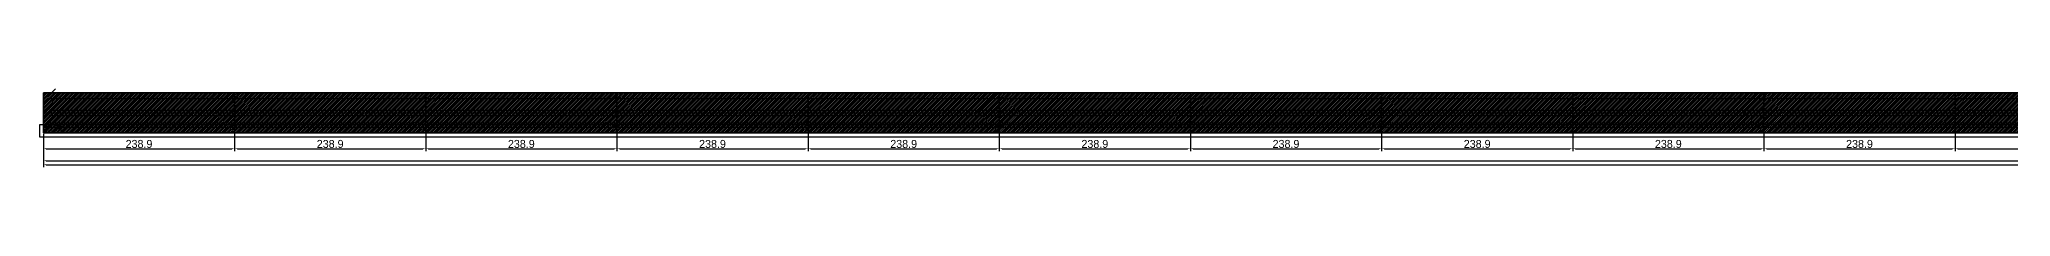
# Model space of a CAD drawing. Header units: metres. Extents: x 12791 to 22847, y 13116 to 13229.
# Drawn here: x 12791 to 15254, y 13116 to 13214 of the extents above; entities that cross this region are included whole.
import ezdxf

# ---------------------------------------------------------------- set-up
doc = ezdxf.new("R2010")
doc.units = ezdxf.units.M
for name, color, linetype in [('BARRA DE ANCORAGEM', 251, 'CONTINUOUS'), ('barrote', 251, 'CONTINUOUS'), ('COTA', 241, 'CONTINUOUS'), ('cotas', 241, 'CONTINUOUS'), ('Demarcação 1', 251, 'CONTINUOUS'), ('Hachura', 251, 'CONTINUOUS'), ('HACHURA MADEIRAS', 1, 'CONTINUOUS'), ('Laje_Perimetro', 7, 'CONTINUOUS'), ('material do compensado', 7, 'CONTINUOUS'), ('Painéis', 200, 'CONTINUOUS'), ('SARR_3.5x7', 81, 'CONTINUOUS'), ('Texto Qtd Sarr', 242, 'CONTINUOUS')]:
    doc.layers.add(name, color=color, linetype=linetype)
doc.dimstyles.new('EZ DXF', dxfattribs={"dimtxt": 10, "dimasz": 3.5, "dimexe": 3, "dimexo": 1.5, "dimgap": 1, "dimtad": 1, "dimdec": 1, "dimdsep": 46, "dimcen": 2.5, "dimazin": 3, "dimtfac": 1, "dimtmove": 0, "dimatfit": 3})

msp = doc.modelspace()

# ---------------------------------------------------------------- hatches: boundary and pattern name
at = {"layer": 'Hachura'}
h = msp.add_hatch(color=3, dxfattribs=at)
h.dxf.hatch_style = 1
h.paths.add_polyline_path([(12795.5914, 13158.9905), (13034.4914, 13158.9905), (13034.4914, 13208.9905), (12795.5914, 13208.9905)])
h = msp.add_hatch(dxfattribs=at)
h.set_pattern_fill('ANSI31', scale=0.5)
h.paths.add_polyline_path([(12795.5914, 13158.9905), (13034.4914, 13158.9905), (13034.4914, 13208.9905), (12795.5914, 13208.9905)])
h = msp.add_hatch(color=3, dxfattribs=at)
h.dxf.hatch_style = 1
h.paths.add_polyline_path([(12795.5914, 13158.9905), (13034.4914, 13158.9905), (13034.4914, 13208.9905), (12795.5914, 13208.9905)])
h = msp.add_hatch(dxfattribs=at)
h.set_pattern_fill('ANSI31', scale=0.5)
h.paths.add_polyline_path([(12795.5914, 13158.9905), (13034.4914, 13158.9905), (13034.4914, 13208.9905), (12795.5914, 13208.9905)])
h = msp.add_hatch(color=3, dxfattribs=at)
h.dxf.hatch_style = 1
h.paths.add_polyline_path([(13034.4914, 13158.9905), (13273.3914, 13158.9905), (13273.3914, 13208.9905), (13034.4914, 13208.9905)])
h = msp.add_hatch(dxfattribs=at)
h.set_pattern_fill('ANSI31', scale=0.5)
h.paths.add_polyline_path([(13034.4914, 13158.9905), (13273.3914, 13158.9905), (13273.3914, 13208.9905), (13034.4914, 13208.9905)])
h = msp.add_hatch(color=3, dxfattribs=at)
h.dxf.hatch_style = 1
h.paths.add_polyline_path([(13034.4914, 13158.9905), (13273.3914, 13158.9905), (13273.3914, 13208.9905), (13034.4914, 13208.9905)])
h = msp.add_hatch(dxfattribs=at)
h.set_pattern_fill('ANSI31', scale=0.5)
h.paths.add_polyline_path([(13034.4914, 13158.9905), (13273.3914, 13158.9905), (13273.3914, 13208.9905), (13034.4914, 13208.9905)])
h = msp.add_hatch(color=3, dxfattribs=at)
h.dxf.hatch_style = 1
h.paths.add_polyline_path([(13273.3914, 13158.9905), (13512.2914, 13158.9905), (13512.2914, 13208.9905), (13273.3914, 13208.9905)])
h = msp.add_hatch(dxfattribs=at)
h.set_pattern_fill('ANSI31', scale=0.5)
h.paths.add_polyline_path([(13273.3914, 13158.9905), (13512.2914, 13158.9905), (13512.2914, 13208.9905), (13273.3914, 13208.9905)])
h = msp.add_hatch(color=3, dxfattribs=at)
h.dxf.hatch_style = 1
h.paths.add_polyline_path([(13273.3914, 13158.9905), (13512.2914, 13158.9905), (13512.2914, 13208.9905), (13273.3914, 13208.9905)])
h = msp.add_hatch(dxfattribs=at)
h.set_pattern_fill('ANSI31', scale=0.5)
h.paths.add_polyline_path([(13273.3914, 13158.9905), (13512.2914, 13158.9905), (13512.2914, 13208.9905), (13273.3914, 13208.9905)])
h = msp.add_hatch(color=3, dxfattribs=at)
h.dxf.hatch_style = 1
h.paths.add_polyline_path([(13512.2914, 13158.9905), (13751.1914, 13158.9905), (13751.1914, 13208.9905), (13512.2914, 13208.9905)])
h = msp.add_hatch(dxfattribs=at)
h.set_pattern_fill('ANSI31', scale=0.5)
h.paths.add_polyline_path([(13512.2914, 13158.9905), (13751.1914, 13158.9905), (13751.1914, 13208.9905), (13512.2914, 13208.9905)])
h = msp.add_hatch(color=3, dxfattribs=at)
h.dxf.hatch_style = 1
h.paths.add_polyline_path([(13512.2914, 13158.9905), (13751.1914, 13158.9905), (13751.1914, 13208.9905), (13512.2914, 13208.9905)])
h = msp.add_hatch(dxfattribs=at)
h.set_pattern_fill('ANSI31', scale=0.5)
h.paths.add_polyline_path([(13512.2914, 13158.9905), (13751.1914, 13158.9905), (13751.1914, 13208.9905), (13512.2914, 13208.9905)])
h = msp.add_hatch(color=3, dxfattribs=at)
h.dxf.hatch_style = 1
h.paths.add_polyline_path([(13751.1914, 13158.9905), (13990.0914, 13158.9905), (13990.0914, 13208.9905), (13751.1914, 13208.9905)])
h = msp.add_hatch(dxfattribs=at)
h.set_pattern_fill('ANSI31', scale=0.5)
h.paths.add_polyline_path([(13751.1914, 13158.9905), (13990.0914, 13158.9905), (13990.0914, 13208.9905), (13751.1914, 13208.9905)])
h = msp.add_hatch(color=3, dxfattribs=at)
h.dxf.hatch_style = 1
h.paths.add_polyline_path([(13751.1914, 13158.9905), (13990.0914, 13158.9905), (13990.0914, 13208.9905), (13751.1914, 13208.9905)])
h = msp.add_hatch(dxfattribs=at)
h.set_pattern_fill('ANSI31', scale=0.5)
h.paths.add_polyline_path([(13751.1914, 13158.9905), (13990.0914, 13158.9905), (13990.0914, 13208.9905), (13751.1914, 13208.9905)])
h = msp.add_hatch(color=3, dxfattribs=at)
h.dxf.hatch_style = 1
h.paths.add_polyline_path([(13990.0914, 13158.9905), (14228.9914, 13158.9905), (14228.9914, 13208.9905), (13990.0914, 13208.9905)])
h = msp.add_hatch(dxfattribs=at)
h.set_pattern_fill('ANSI31', scale=0.5)
h.paths.add_polyline_path([(13990.0914, 13158.9905), (14228.9914, 13158.9905), (14228.9914, 13208.9905), (13990.0914, 13208.9905)])
h = msp.add_hatch(color=3, dxfattribs=at)
h.dxf.hatch_style = 1
h.paths.add_polyline_path([(13990.0914, 13158.9905), (14228.9914, 13158.9905), (14228.9914, 13208.9905), (13990.0914, 13208.9905)])
h = msp.add_hatch(dxfattribs=at)
h.set_pattern_fill('ANSI31', scale=0.5)
h.paths.add_polyline_path([(13990.0914, 13158.9905), (14228.9914, 13158.9905), (14228.9914, 13208.9905), (13990.0914, 13208.9905)])
h = msp.add_hatch(color=3, dxfattribs=at)
h.dxf.hatch_style = 1
h.paths.add_polyline_path([(14228.9914, 13158.9905), (14467.8914, 13158.9905), (14467.8914, 13208.9905), (14228.9914, 13208.9905)])
h = msp.add_hatch(dxfattribs=at)
h.set_pattern_fill('ANSI31', scale=0.5)
h.paths.add_polyline_path([(14228.9914, 13158.9905), (14467.8914, 13158.9905), (14467.8914, 13208.9905), (14228.9914, 13208.9905)])
h = msp.add_hatch(color=3, dxfattribs=at)
h.dxf.hatch_style = 1
h.paths.add_polyline_path([(14228.9914, 13158.9905), (14467.8914, 13158.9905), (14467.8914, 13208.9905), (14228.9914, 13208.9905)])
h = msp.add_hatch(dxfattribs=at)
h.set_pattern_fill('ANSI31', scale=0.5)
h.paths.add_polyline_path([(14228.9914, 13158.9905), (14467.8914, 13158.9905), (14467.8914, 13208.9905), (14228.9914, 13208.9905)])
h = msp.add_hatch(color=3, dxfattribs=at)
h.dxf.hatch_style = 1
h.paths.add_polyline_path([(14467.8914, 13158.9905), (14706.7914, 13158.9905), (14706.7914, 13208.9905), (14467.8914, 13208.9905)])
h = msp.add_hatch(dxfattribs=at)
h.set_pattern_fill('ANSI31', scale=0.5)
h.paths.add_polyline_path([(14467.8914, 13158.9905), (14706.7914, 13158.9905), (14706.7914, 13208.9905), (14467.8914, 13208.9905)])
h = msp.add_hatch(color=3, dxfattribs=at)
h.dxf.hatch_style = 1
h.paths.add_polyline_path([(14467.8914, 13158.9905), (14706.7914, 13158.9905), (14706.7914, 13208.9905), (14467.8914, 13208.9905)])
h = msp.add_hatch(dxfattribs=at)
h.set_pattern_fill('ANSI31', scale=0.5)
h.paths.add_polyline_path([(14467.8914, 13158.9905), (14706.7914, 13158.9905), (14706.7914, 13208.9905), (14467.8914, 13208.9905)])
h = msp.add_hatch(color=3, dxfattribs=at)
h.dxf.hatch_style = 1
h.paths.add_polyline_path([(14706.7914, 13158.9905), (14945.6914, 13158.9905), (14945.6914, 13208.9905), (14706.7914, 13208.9905)])
h = msp.add_hatch(dxfattribs=at)
h.set_pattern_fill('ANSI31', scale=0.5)
h.paths.add_polyline_path([(14706.7914, 13158.9905), (14945.6914, 13158.9905), (14945.6914, 13208.9905), (14706.7914, 13208.9905)])
h = msp.add_hatch(color=3, dxfattribs=at)
h.dxf.hatch_style = 1
h.paths.add_polyline_path([(14706.7914, 13158.9905), (14945.6914, 13158.9905), (14945.6914, 13208.9905), (14706.7914, 13208.9905)])
h = msp.add_hatch(dxfattribs=at)
h.set_pattern_fill('ANSI31', scale=0.5)
h.paths.add_polyline_path([(14706.7914, 13158.9905), (14945.6914, 13158.9905), (14945.6914, 13208.9905), (14706.7914, 13208.9905)])
h = msp.add_hatch(color=3, dxfattribs=at)
h.dxf.hatch_style = 1
h.paths.add_polyline_path([(14945.6914, 13158.9905), (15184.5914, 13158.9905), (15184.5914, 13208.9905), (14945.6914, 13208.9905)])
h = msp.add_hatch(dxfattribs=at)
h.set_pattern_fill('ANSI31', scale=0.5)
h.paths.add_polyline_path([(14945.6914, 13158.9905), (15184.5914, 13158.9905), (15184.5914, 13208.9905), (14945.6914, 13208.9905)])
h = msp.add_hatch(color=3, dxfattribs=at)
h.dxf.hatch_style = 1
h.paths.add_polyline_path([(14945.6914, 13158.9905), (15184.5914, 13158.9905), (15184.5914, 13208.9905), (14945.6914, 13208.9905)])
h = msp.add_hatch(dxfattribs=at)
h.set_pattern_fill('ANSI31', scale=0.5)
h.paths.add_polyline_path([(14945.6914, 13158.9905), (15184.5914, 13158.9905), (15184.5914, 13208.9905), (14945.6914, 13208.9905)])
h = msp.add_hatch(color=3, dxfattribs=at)
h.dxf.hatch_style = 1
h.paths.add_polyline_path([(15184.5914, 13158.9905), (15423.4914, 13158.9905), (15423.4914, 13208.9905), (15184.5914, 13208.9905)])
h = msp.add_hatch(dxfattribs=at)
h.set_pattern_fill('ANSI31', scale=0.5)
h.paths.add_polyline_path([(15184.5914, 13158.9905), (15423.4914, 13158.9905), (15423.4914, 13208.9905), (15184.5914, 13208.9905)])
h = msp.add_hatch(color=3, dxfattribs=at)
h.dxf.hatch_style = 1
h.paths.add_polyline_path([(15184.5914, 13158.9905), (15423.4914, 13158.9905), (15423.4914, 13208.9905), (15184.5914, 13208.9905)])
h = msp.add_hatch(dxfattribs=at)
h.set_pattern_fill('ANSI31', scale=0.5)
h.paths.add_polyline_path([(15184.5914, 13158.9905), (15423.4914, 13158.9905), (15423.4914, 13208.9905), (15184.5914, 13208.9905)])
at = {"layer": 'HACHURA MADEIRAS'}
h = msp.add_hatch(dxfattribs=at)
h.set_pattern_fill('ANSI31', scale=2)
h.paths.add_polyline_path([(12797.5914, 13160.9905), (12807.5914, 13160.9905), (12807.5914, 13170.9905), (12797.5914, 13170.9905)])
h = msp.add_hatch(dxfattribs=at)
h.set_pattern_fill('ANSI31', scale=2)
h.paths.add_polyline_path([(12797.5914, 13160.9905), (12807.5914, 13160.9905), (12807.5914, 13170.9905), (12797.5914, 13170.9905)])
at = {"layer": 'material do compensado'}
h = msp.add_hatch(dxfattribs=at)
h.set_pattern_fill('ANSI37', scale=2)
h.paths.add_polyline_path([(12808.5914, 13160.9905), (12817.5914, 13160.9905), (12817.5914, 13168.9905), (12808.5914, 13168.9905)])
h = msp.add_hatch(dxfattribs=at)
h.set_pattern_fill('ANSI37', scale=2)
h.paths.add_polyline_path([(12808.5914, 13160.9905), (12817.5914, 13160.9905), (12817.5914, 13168.9905), (12808.5914, 13168.9905)])

# ---------------------------------------------------------------- linework, layer by layer
at = {"layer": 'BARRA DE ANCORAGEM'}
msp.add_line((12800.5914, 13203.9905), (12810.5914, 13213.9905), dxfattribs=at)
msp.add_line((12800.5914, 13203.9905), (12810.5914, 13213.9905), dxfattribs=at)
at = {"layer": 'barrote'}
msp.add_line((12800.5914, 13171.4905), (22824.3914, 13171.4905), dxfattribs=at)
msp.add_line((12800.5914, 13171.4905), (22824.3914, 13171.4905), dxfattribs=at)
at = {"layer": 'Demarcação 1'}
msp.add_line((12795.5914, 13183.9905), (22829.3914, 13183.9905), dxfattribs=at)
msp.add_line((12795.5914, 13183.9905), (22829.3914, 13183.9905), dxfattribs=at)
at = {"layer": 'Laje_Perimetro'}
msp.add_lwpolyline([(12790.5914, 13153.9905), (22834.3914, 13153.9905), (22834.3914, 13168.9905), (12790.5914, 13168.9905)], close=True, dxfattribs=at)
msp.add_lwpolyline([(12790.5914, 13153.9905), (22834.3914, 13153.9905), (22834.3914, 13168.9905), (12790.5914, 13168.9905)], close=True, dxfattribs=at)
at = {"layer": 'Painéis'}
for points in [[(12795.5914, 13158.9905), (12795.5914, 13208.9905)], [(12795.5914, 13158.9905), (13034.4914, 13158.9905), (13034.4914, 13208.9905), (12795.5914, 13208.9905)], [(12795.5914, 13208.9905), (22829.3914, 13208.9905)], [(12795.5914, 13158.9905), (12795.5914, 13208.9905)], [(12795.5914, 13158.9905), (13034.4914, 13158.9905), (13034.4914, 13208.9905), (12795.5914, 13208.9905)], [(12795.5914, 13208.9905), (22829.3914, 13208.9905)], [(13034.4914, 13158.9905), (13034.4914, 13208.9905)], [(13034.4914, 13158.9905), (13273.3914, 13158.9905), (13273.3914, 13208.9905), (13034.4914, 13208.9905)], [(13034.4914, 13158.9905), (13034.4914, 13208.9905)], [(13034.4914, 13158.9905), (13273.3914, 13158.9905), (13273.3914, 13208.9905), (13034.4914, 13208.9905)], [(13273.3914, 13158.9905), (13273.3914, 13208.9905)], [(13273.3914, 13158.9905), (13512.2914, 13158.9905), (13512.2914, 13208.9905), (13273.3914, 13208.9905)], [(13273.3914, 13158.9905), (13273.3914, 13208.9905)], [(13273.3914, 13158.9905), (13512.2914, 13158.9905), (13512.2914, 13208.9905), (13273.3914, 13208.9905)], [(13512.2914, 13158.9905), (13512.2914, 13208.9905)], [(13512.2914, 13158.9905), (13751.1914, 13158.9905), (13751.1914, 13208.9905), (13512.2914, 13208.9905)], [(13512.2914, 13158.9905), (13512.2914, 13208.9905)], [(13512.2914, 13158.9905), (13751.1914, 13158.9905), (13751.1914, 13208.9905), (13512.2914, 13208.9905)], [(13751.1914, 13158.9905), (13751.1914, 13208.9905)], [(13751.1914, 13158.9905), (13990.0914, 13158.9905), (13990.0914, 13208.9905), (13751.1914, 13208.9905)], [(13751.1914, 13158.9905), (13751.1914, 13208.9905)], [(13751.1914, 13158.9905), (13990.0914, 13158.9905), (13990.0914, 13208.9905), (13751.1914, 13208.9905)], [(13990.0914, 13158.9905), (13990.0914, 13208.9905)], [(13990.0914, 13158.9905), (14228.9914, 13158.9905), (14228.9914, 13208.9905), (13990.0914, 13208.9905)], [(13990.0914, 13158.9905), (13990.0914, 13208.9905)], [(13990.0914, 13158.9905), (14228.9914, 13158.9905), (14228.9914, 13208.9905), (13990.0914, 13208.9905)], [(14228.9914, 13158.9905), (14228.9914, 13208.9905)], [(14228.9914, 13158.9905), (14467.8914, 13158.9905), (14467.8914, 13208.9905), (14228.9914, 13208.9905)], [(14228.9914, 13158.9905), (14228.9914, 13208.9905)], [(14228.9914, 13158.9905), (14467.8914, 13158.9905), (14467.8914, 13208.9905), (14228.9914, 13208.9905)], [(14467.8914, 13158.9905), (14467.8914, 13208.9905)], [(14467.8914, 13158.9905), (14706.7914, 13158.9905), (14706.7914, 13208.9905), (14467.8914, 13208.9905)], [(14467.8914, 13158.9905), (14467.8914, 13208.9905)], [(14467.8914, 13158.9905), (14706.7914, 13158.9905), (14706.7914, 13208.9905), (14467.8914, 13208.9905)], [(14706.7914, 13158.9905), (14706.7914, 13208.9905)], [(14706.7914, 13158.9905), (14945.6914, 13158.9905), (14945.6914, 13208.9905), (14706.7914, 13208.9905)], [(14706.7914, 13158.9905), (14706.7914, 13208.9905)], [(14706.7914, 13158.9905), (14945.6914, 13158.9905), (14945.6914, 13208.9905), (14706.7914, 13208.9905)], [(14945.6914, 13158.9905), (14945.6914, 13208.9905)], [(14945.6914, 13158.9905), (15184.5914, 13158.9905), (15184.5914, 13208.9905), (14945.6914, 13208.9905)], [(14945.6914, 13158.9905), (14945.6914, 13208.9905)], [(14945.6914, 13158.9905), (15184.5914, 13158.9905), (15184.5914, 13208.9905), (14945.6914, 13208.9905)], [(15184.5914, 13158.9905), (15184.5914, 13208.9905)], [(15184.5914, 13158.9905), (15423.4914, 13158.9905), (15423.4914, 13208.9905), (15184.5914, 13208.9905)], [(15184.5914, 13158.9905), (15184.5914, 13208.9905)], [(15184.5914, 13158.9905), (15423.4914, 13158.9905), (15423.4914, 13208.9905), (15184.5914, 13208.9905)], [(12795.5914, 13158.9905), (22829.3914, 13158.9905)], [(12795.5914, 13158.9905), (22829.3914, 13158.9905)]]:
    msp.add_lwpolyline(points, close=True, dxfattribs=at)
at = {"layer": 'SARR_3.5x7'}
for p, q in [((12802.5914, 13201.9905), (13034.4914, 13201.9905)), ((12802.5914, 13201.9905), (13034.4914, 13201.9905)), ((12802.5914, 13187.4905), (13034.4914, 13187.4905)), ((12802.5914, 13187.4905), (13034.4914, 13187.4905)), ((12802.5914, 13180.4905), (13034.4914, 13180.4905)), ((12802.5914, 13180.4905), (13034.4914, 13180.4905)), ((13034.4914, 13201.9905), (13273.3914, 13201.9905)), ((13034.4914, 13201.9905), (13273.3914, 13201.9905)), ((13034.4914, 13187.4905), (13273.3914, 13187.4905)), ((13034.4914, 13187.4905), (13273.3914, 13187.4905)), ((13034.4914, 13180.4905), (13273.3914, 13180.4905)), ((13034.4914, 13180.4905), (13273.3914, 13180.4905)), ((13273.3914, 13201.9905), (13512.2914, 13201.9905)), ((13273.3914, 13201.9905), (13512.2914, 13201.9905)), ((13273.3914, 13187.4905), (13512.2914, 13187.4905)), ((13273.3914, 13187.4905), (13512.2914, 13187.4905)), ((13273.3914, 13180.4905), (13512.2914, 13180.4905)), ((13273.3914, 13180.4905), (13512.2914, 13180.4905)), ((13512.2914, 13201.9905), (13751.1914, 13201.9905)), ((13512.2914, 13201.9905), (13751.1914, 13201.9905)), ((13512.2914, 13187.4905), (13751.1914, 13187.4905)), ((13512.2914, 13187.4905), (13751.1914, 13187.4905)), ((13512.2914, 13180.4905), (13751.1914, 13180.4905)), ((13512.2914, 13180.4905), (13751.1914, 13180.4905)), ((13751.1914, 13201.9905), (13990.0914, 13201.9905)), ((13751.1914, 13201.9905), (13990.0914, 13201.9905)), ((13751.1914, 13187.4905), (13990.0914, 13187.4905)), ((13751.1914, 13187.4905), (13990.0914, 13187.4905)), ((13751.1914, 13180.4905), (13990.0914, 13180.4905)), ((13751.1914, 13180.4905), (13990.0914, 13180.4905)), ((13990.0914, 13201.9905), (14228.9914, 13201.9905)), ((13990.0914, 13201.9905), (14228.9914, 13201.9905)), ((13990.0914, 13187.4905), (14228.9914, 13187.4905)), ((13990.0914, 13187.4905), (14228.9914, 13187.4905)), ((13990.0914, 13180.4905), (14228.9914, 13180.4905)), ((13990.0914, 13180.4905), (14228.9914, 13180.4905)), ((14228.9914, 13201.9905), (14467.8914, 13201.9905)), ((14228.9914, 13201.9905), (14467.8914, 13201.9905)), ((14228.9914, 13187.4905), (14467.8914, 13187.4905)), ((14228.9914, 13187.4905), (14467.8914, 13187.4905)), ((14228.9914, 13180.4905), (14467.8914, 13180.4905)), ((14228.9914, 13180.4905), (14467.8914, 13180.4905)), ((14467.8914, 13201.9905), (14706.7914, 13201.9905)), ((14467.8914, 13201.9905), (14706.7914, 13201.9905)), ((14467.8914, 13187.4905), (14706.7914, 13187.4905)), ((14467.8914, 13187.4905), (14706.7914, 13187.4905)), ((14467.8914, 13180.4905), (14706.7914, 13180.4905)), ((14467.8914, 13180.4905), (14706.7914, 13180.4905)), ((14706.7914, 13201.9905), (14945.6914, 13201.9905)), ((14706.7914, 13201.9905), (14945.6914, 13201.9905)), ((14706.7914, 13187.4905), (14945.6914, 13187.4905)), ((14706.7914, 13187.4905), (14945.6914, 13187.4905)), ((14706.7914, 13180.4905), (14945.6914, 13180.4905)), ((14706.7914, 13180.4905), (14945.6914, 13180.4905)), ((14945.6914, 13201.9905), (15184.5914, 13201.9905)), ((14945.6914, 13201.9905), (15184.5914, 13201.9905)), ((14945.6914, 13187.4905), (15184.5914, 13187.4905)), ((14945.6914, 13187.4905), (15184.5914, 13187.4905)), ((14945.6914, 13180.4905), (15184.5914, 13180.4905)), ((14945.6914, 13180.4905), (15184.5914, 13180.4905)), ((15184.5914, 13201.9905), (15423.4914, 13201.9905)), ((15184.5914, 13201.9905), (15423.4914, 13201.9905)), ((15184.5914, 13187.4905), (15423.4914, 13187.4905)), ((15184.5914, 13187.4905), (15423.4914, 13187.4905)), ((15184.5914, 13180.4905), (15423.4914, 13180.4905)), ((15184.5914, 13180.4905), (15423.4914, 13180.4905)), ((12802.5914, 13165.9905), (13034.4914, 13165.9905)), ((12802.5914, 13165.9905), (13034.4914, 13165.9905)), ((13034.4914, 13165.9905), (13273.3914, 13165.9905)), ((13034.4914, 13165.9905), (13273.3914, 13165.9905)), ((13273.3914, 13165.9905), (13512.2914, 13165.9905)), ((13273.3914, 13165.9905), (13512.2914, 13165.9905)), ((13512.2914, 13165.9905), (13751.1914, 13165.9905)), ((13512.2914, 13165.9905), (13751.1914, 13165.9905)), ((13751.1914, 13165.9905), (13990.0914, 13165.9905)), ((13751.1914, 13165.9905), (13990.0914, 13165.9905)), ((13990.0914, 13165.9905), (14228.9914, 13165.9905)), ((13990.0914, 13165.9905), (14228.9914, 13165.9905)), ((14228.9914, 13165.9905), (14467.8914, 13165.9905)), ((14228.9914, 13165.9905), (14467.8914, 13165.9905)), ((14467.8914, 13165.9905), (14706.7914, 13165.9905)), ((14467.8914, 13165.9905), (14706.7914, 13165.9905)), ((14706.7914, 13165.9905), (14945.6914, 13165.9905)), ((14706.7914, 13165.9905), (14945.6914, 13165.9905)), ((14945.6914, 13165.9905), (15184.5914, 13165.9905)), ((14945.6914, 13165.9905), (15184.5914, 13165.9905)), ((15184.5914, 13165.9905), (15423.4914, 13165.9905)), ((15184.5914, 13165.9905), (15423.4914, 13165.9905))]:
    msp.add_line(p, q, dxfattribs=at)

# ---------------------------------------------------------------- texts
at = {"layer": 'Texto Qtd Sarr'}
msp.add_text('QTD: AUTO', height=3, dxfattribs=at).set_placement((12797.5914, 13160.9905))
msp.add_text('QTD: AUTO', height=3, dxfattribs=at).set_placement((12797.5914, 13160.9905))

# ---------------------------------------------------------------- dimensions: what is measured, and where the dimension line sits
at = {"layer": 'COTA', "color": 1}
for base, p1, p2 in [((12795.5914, 13138.9905), (12795.5914, 13158.9905), (13034.4914, 13158.9905)), ((12795.5914, 13118.9905), (12795.5914, 13158.9905), (22829.3914, 13158.9905)), ((12795.5914, 13138.9905), (12795.5914, 13158.9905), (13034.4914, 13158.9905)), ((12795.5914, 13118.9905), (12795.5914, 13158.9905), (22829.3914, 13158.9905)), ((13034.4914, 13138.9905), (13034.4914, 13158.9905), (13273.3914, 13158.9905)), ((13034.4914, 13138.9905), (13034.4914, 13158.9905), (13273.3914, 13158.9905)), ((13273.3914, 13138.9905), (13273.3914, 13158.9905), (13512.2914, 13158.9905)), ((13273.3914, 13138.9905), (13273.3914, 13158.9905), (13512.2914, 13158.9905)), ((13512.2914, 13138.9905), (13512.2914, 13158.9905), (13751.1914, 13158.9905)), ((13512.2914, 13138.9905), (13512.2914, 13158.9905), (13751.1914, 13158.9905)), ((13751.1914, 13138.9905), (13751.1914, 13158.9905), (13990.0914, 13158.9905)), ((13751.1914, 13138.9905), (13751.1914, 13158.9905), (13990.0914, 13158.9905)), ((13990.0914, 13138.9905), (13990.0914, 13158.9905), (14228.9914, 13158.9905)), ((13990.0914, 13138.9905), (13990.0914, 13158.9905), (14228.9914, 13158.9905)), ((14228.9914, 13138.9905), (14228.9914, 13158.9905), (14467.8914, 13158.9905)), ((14228.9914, 13138.9905), (14228.9914, 13158.9905), (14467.8914, 13158.9905)), ((14467.8914, 13138.9905), (14467.8914, 13158.9905), (14706.7914, 13158.9905)), ((14467.8914, 13138.9905), (14467.8914, 13158.9905), (14706.7914, 13158.9905)), ((14706.7914, 13138.9905), (14706.7914, 13158.9905), (14945.6914, 13158.9905)), ((14706.7914, 13138.9905), (14706.7914, 13158.9905), (14945.6914, 13158.9905)), ((14945.6914, 13138.9905), (14945.6914, 13158.9905), (15184.5914, 13158.9905)), ((14945.6914, 13138.9905), (14945.6914, 13158.9905), (15184.5914, 13158.9905)), ((15184.5914, 13138.9905), (15184.5914, 13158.9905), (15423.4914, 13158.9905)), ((15184.5914, 13138.9905), (15184.5914, 13158.9905), (15423.4914, 13158.9905))]:
    msp.add_linear_dim(base=base, p1=p1, p2=p2, dimstyle='EZ DXF', dxfattribs=at).render()
at = {"layer": 'cotas'}
msp.add_linear_dim(base=(12795.5914, 13123.9905), p1=(12795.5914, 13138.9905), p2=(22829.3914, 13138.9905), dimstyle='EZ DXF', dxfattribs=at).render()
msp.add_linear_dim(base=(12795.5914, 13123.9905), p1=(12795.5914, 13138.9905), p2=(22829.3914, 13138.9905), dimstyle='EZ DXF', dxfattribs=at).render()

doc.saveas('drawing.dxf')
